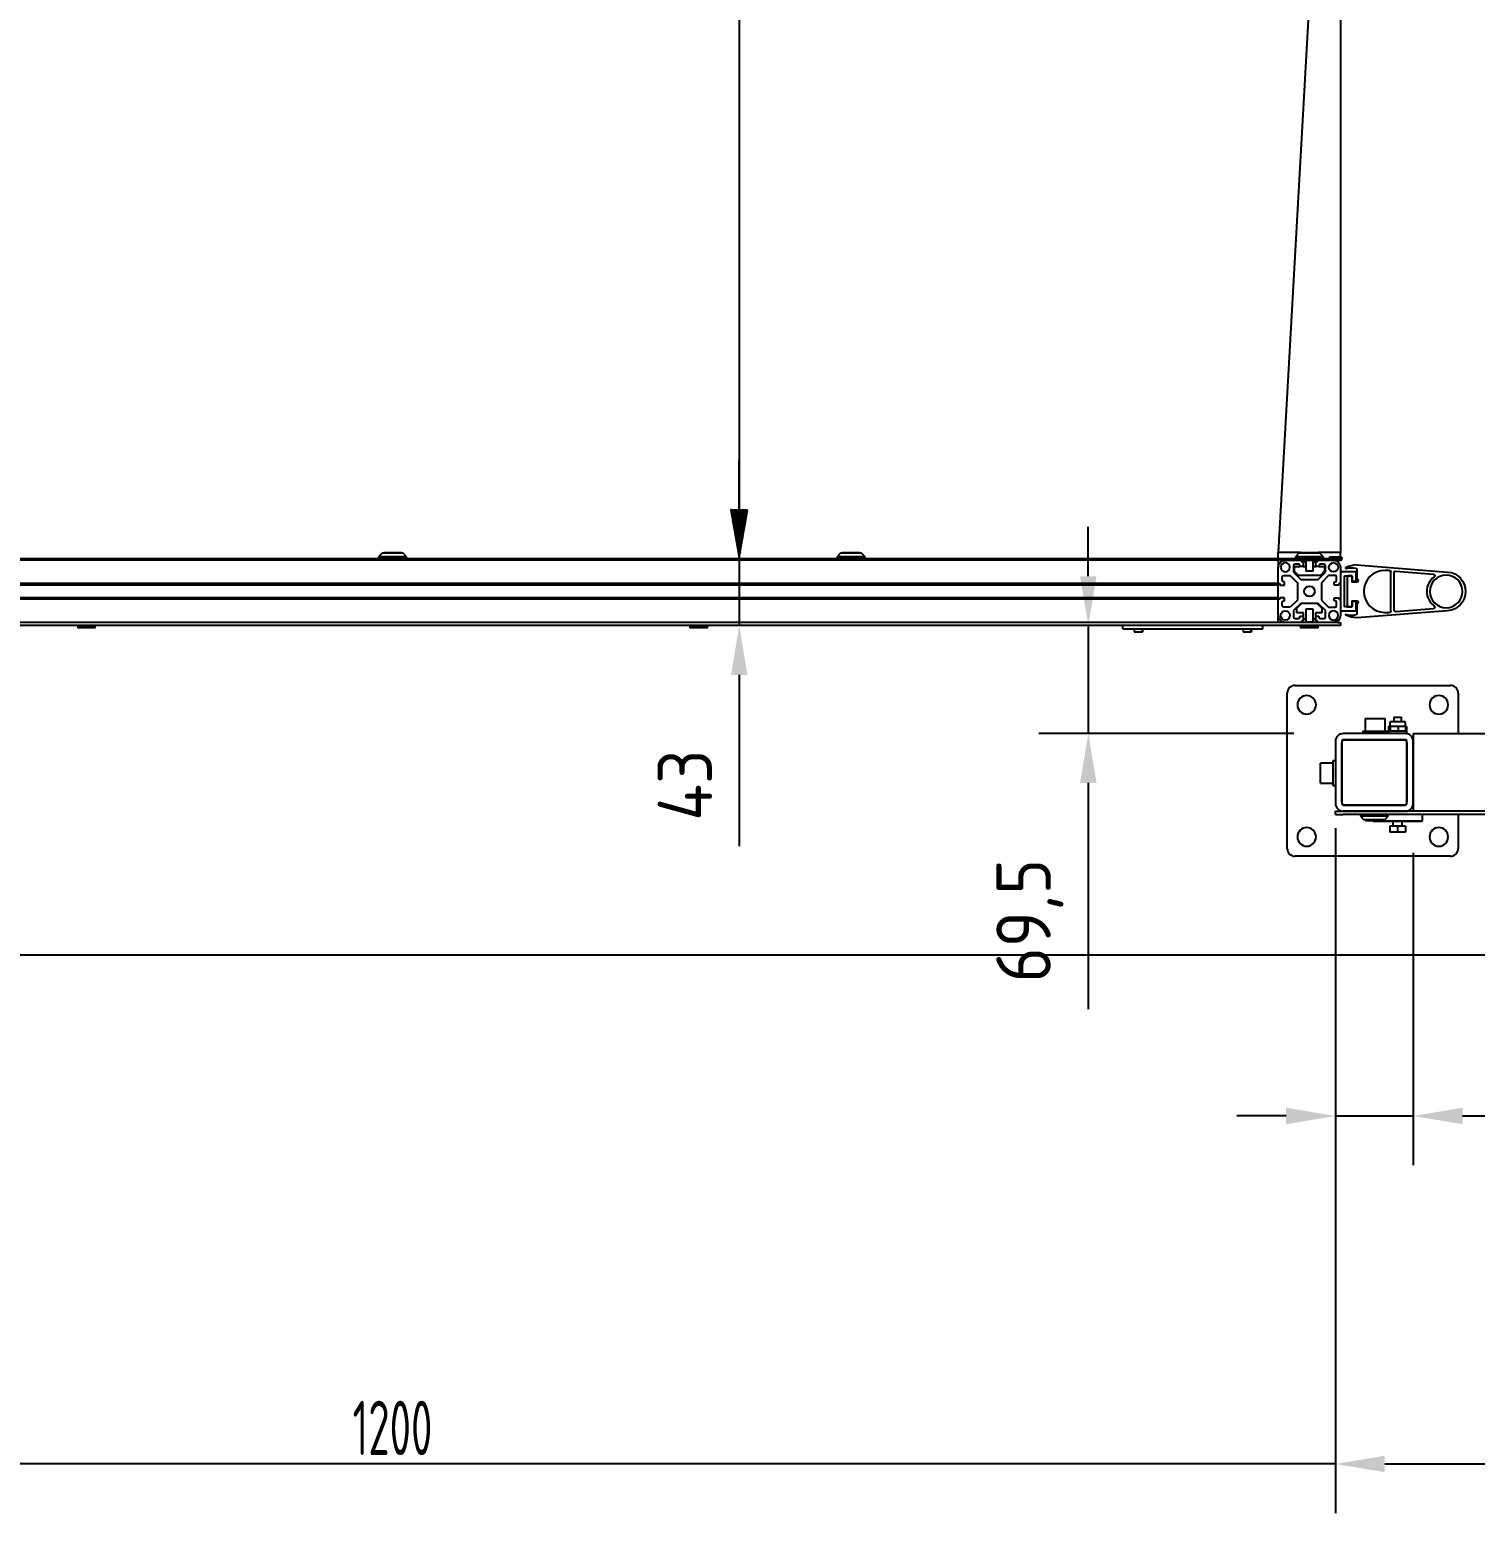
# Model space of a CAD drawing. Header units: millimetres. Extents: x 10462777 to 22643323, y 453826 to 1389191.
# Drawn here: x 11268680 to 11269581, y 576452 to 577376 of the extents above; entities that cross this region are included whole.
import ezdxf

# ---------------------------------------------------------------- set-up
doc = ezdxf.new("R2010")
doc.units = ezdxf.units.MM
doc.header["$LTSCALE"] = 200
doc.header["$MEASUREMENT"] = 0
doc.header["$PDMODE"] = 35
doc.header["$PDSIZE"] = -5
doc.linetypes.add('CENTER', pattern=[2, 1.25, -0.25, 0.25, -0.25])
doc.linetypes.add('HIDDEN_KS1', pattern=[0.26, 0.18, -0.08])
doc.layers.get('DEFPOINTS').update_dxf_attribs({"linetype": 'CONTINUOUS'})
doc.layers.add('1', color=1, linetype='CENTER')
doc.layers.add('3', color=3, linetype='HIDDEN_KS1')
doc.styles.add('iso-1', font='isocp.shx')
doc.styles.get("Standard").update_dxf_attribs({"font": 'SYMBOL'})
doc.dimstyles.get("Standard").update_dxf_attribs({"dimtxt": 1, "dimasz": 0.18, "dimexe": 0.18, "dimexo": 0.0625, "dimgap": 0.5, "dimtad": 1, "dimzin": 0, "dimdsep": 46, "dimtxsty": 'Standard', "dimcen": 0.09, "dimadec": 0, "dimazin": 0, "dimtfac": 1, "dimtofl": 0, "dimtmove": 2, "dimatfit": 3, "dimfxl": 1, "dimtolj": 1, "dimtzin": 0, "dimarcsym": 0})

# ---------------------------------------------------------------- blocks, each defined once
blk = doc.blocks.new('DimnDraft3D22')
at = {"layer": '1', "color": 152, "linetype": 'Continuous'}
for p, q in [((385.567, 106.464), (385.567, 62.068)), ((505.567, 106.164), (505.567, 62.068))]:
    blk.add_line(p, q, dxfattribs=at)
at = {"layer": '1', "color": 27, "linetype": 'Continuous'}
blk.add_line((505.567, 65.243), (385.567, 65.243), dxfattribs=at)
for points in [[(385.567, 65.243), (388.742, 65.803), (388.742, 64.683), (385.567, 65.243)], [(505.567, 65.243), (502.392, 64.683), (502.392, 65.803), (505.567, 65.243)]]:
    blk.add_solid(points, dxfattribs=at)
at = {"layer": '1', "color": 23, "linetype": 'Continuous', "insert": (442.317, 65.814), "char_height": 3.5, "attachment_point": 7, "line_spacing_factor": 0.963855, "style": 'iso-1'}
blk.add_mtext('\\W00.639;1200 ', dxfattribs=at)
blk = doc.blocks.new('*D414')
at = {"layer": '1', "color": 27, "linetype": 'Continuous', "lineweight": -2, "transparency": 16777216}
for p, q in [((11269122.43, 577077.39), (11269122.43, 577108.14)), ((11269122.43, 577046.64), (11269122.43, 577005)), ((11269122.43, 576974.25), (11269122.43, 576867.53))]:
    blk.add_line(p, q, dxfattribs=at)
at = {"layer": '1', "color": 152, "linetype": 'Continuous', "lineweight": -2, "transparency": 16777216}
for p, q in [((11269107.06, 577046.64), (11269091.68, 577046.64)), ((11269107.06, 577005), (11269091.68, 577005))]:
    blk.add_line(p, q, dxfattribs=at)
at = {"layer": '1', "color": 27, "linetype": 'Continuous', "transparency": 16777216}
for points in [[(11269117.31, 577077.39), (11269127.55, 577077.39), (11269122.43, 577046.64)], [(11269117.31, 576974.25), (11269127.55, 576974.25), (11269122.43, 577005)]]:
    blk.add_solid(points, dxfattribs=at)
at = {"layer": 'DEFPOINTS', "color": 0, "linetype": 'Continuous', "transparency": 16777216}
for p in [(11269122.43, 577046.64), (11269122.43, 577005), (11269122.43, 577005)]:
    blk.add_point(p, dxfattribs=at)
at = {"layer": '1', "color": 23, "linetype": 'Continuous', "lineweight": -3, "transparency": 16777216, "insert": (11269088.54, 576905.52), "char_height": 33.894, "attachment_point": 5, "rotation": 90, "style": 'iso-1'}
blk.add_mtext('\\A1;\\C23;43', dxfattribs=at)
blk = doc.blocks.new('*D421')
at = {"layer": '1', "color": 152, "linetype": 'Continuous', "lineweight": -2, "transparency": 16777216}
for p, q in [((11269493.99, 576863.37), (11269493.99, 576668.63)), ((11269542.41, 576863.37), (11269542.41, 576668.63))]:
    blk.add_line(p, q, dxfattribs=at)
at = {"layer": '1', "color": 27, "linetype": 'Continuous', "lineweight": -2, "transparency": 16777216}
for p, q in [((11269463.24, 576699.37), (11269432.5, 576699.37)), ((11269493.99, 576699.37), (11269542.41, 576699.37)), ((11269573.16, 576699.37), (11269675.11, 576699.37))]:
    blk.add_line(p, q, dxfattribs=at)
at = {"layer": '1', "color": 27, "linetype": 'Continuous', "transparency": 16777216}
for points in [[(11269463.24, 576704.5), (11269463.24, 576694.25), (11269493.99, 576699.37)], [(11269573.16, 576704.5), (11269573.16, 576694.25), (11269542.41, 576699.37)]]:
    blk.add_solid(points, dxfattribs=at)
at = {"layer": 'DEFPOINTS', "color": 0, "linetype": 'Continuous', "transparency": 16777216}
for p in [(11269493.99, 576878.74), (11269542.41, 576878.74), (11269542.41, 576699.37)]:
    blk.add_point(p, dxfattribs=at)
at = {"layer": '1', "color": 23, "linetype": 'Continuous', "lineweight": -3, "transparency": 16777216, "insert": (11269639.51, 576733.27), "char_height": 33.894, "attachment_point": 5, "style": 'iso-1'}
blk.add_mtext('\\A1;\\C23;50', dxfattribs=at)
blk = doc.blocks.new('*D425')
at = {"layer": '1', "color": 152, "linetype": 'Continuous', "lineweight": -2, "transparency": 16777216}
for p, q in [((11269493.99, 576863.37), (11269493.99, 576451.72)), ((11269929.77, 576863.37), (11269929.77, 576451.72))]:
    blk.add_line(p, q, dxfattribs=at)
at = {"layer": '1', "color": 27, "linetype": 'Continuous', "lineweight": -2, "transparency": 16777216}
blk.add_line((11269524.74, 576482.46), (11269899.02, 576482.46), dxfattribs=at)
at = {"layer": '1', "color": 27, "linetype": 'Continuous', "transparency": 16777216}
for points in [[(11269524.74, 576487.59), (11269524.74, 576477.34), (11269493.99, 576482.46)], [(11269899.02, 576487.59), (11269899.02, 576477.34), (11269929.77, 576482.46)]]:
    blk.add_solid(points, dxfattribs=at)
at = {"layer": 'DEFPOINTS', "color": 0, "linetype": 'Continuous', "transparency": 16777216}
for p in [(11269493.99, 576878.74), (11269929.77, 576878.74), (11269929.77, 576482.46)]:
    blk.add_point(p, dxfattribs=at)
at = {"layer": '1', "color": 23, "linetype": 'Continuous', "lineweight": -3, "transparency": 16777216, "insert": (11269711.88, 576516.36), "char_height": 33.894, "attachment_point": 5, "style": 'iso-1'}
blk.add_mtext('\\A1;\\C23;450', dxfattribs=at)
blk = doc.blocks.new('*D426')
at = {"layer": '1', "color": 27, "linetype": 'Continuous', "lineweight": -2, "transparency": 16777216}
for p, q in [((11269339.95, 577035.75), (11269339.95, 577066.49)), ((11269339.95, 577005), (11269339.95, 576937.7)), ((11269339.95, 576906.95), (11269339.95, 576765.88))]:
    blk.add_line(p, q, dxfattribs=at)
at = {"layer": '1', "color": 152, "linetype": 'Continuous', "lineweight": -2, "transparency": 16777216}
for p, q in [((11269324.57, 577005), (11269309.2, 577005)), ((11269468.09, 576937.7), (11269309.2, 576937.7))]:
    blk.add_line(p, q, dxfattribs=at)
at = {"layer": '1', "color": 27, "linetype": 'Continuous', "transparency": 16777216}
for points in [[(11269334.82, 577035.75), (11269345.07, 577035.75), (11269339.95, 577005)], [(11269334.82, 576906.95), (11269345.07, 576906.95), (11269339.95, 576937.7)]]:
    blk.add_solid(points, dxfattribs=at)
at = {"layer": 'DEFPOINTS', "color": 0, "linetype": 'Continuous', "transparency": 16777216}
for p in [(11269339.95, 577005), (11269339.95, 577005), (11269483.46, 576937.7)]:
    blk.add_point(p, dxfattribs=at)
at = {"layer": '1', "color": 23, "linetype": 'Continuous', "lineweight": -3, "transparency": 16777216, "insert": (11269303.52, 576821.04), "char_height": 33.894, "attachment_point": 5, "rotation": 90, "style": 'iso-1'}
blk.add_mtext('\\A1;\\C23;69,5', dxfattribs=at)

msp = doc.modelspace()

# ---------------------------------------------------------------- hatches: boundary and pattern name
at = {"layer": '1', "linetype": 'Continuous'}
h = msp.add_hatch(dxfattribs=at)
h.set_pattern_fill('ANSI31', color=27, scale=0.19368, angle=45, style=0, pattern_type=0)
h.set_pattern_definition([(45, (11264598.07192, 575850.65161), (-0.1369525464, 0.1369525464), [])])
h.paths.add_polyline_path([(11269122.42975, 577046.64411), (11269117.00828, 577077.39081), (11269127.85123, 577077.39085)], flags=0)

# ---------------------------------------------------------------- linework, layer by layer
at = {"layer": '1', "color": 27, "linetype": 'Continuous'}
msp.add_line((11269122.42975, 578015.04485), (11269122.42975, 577046.64411), dxfattribs=at)
at = {"layer": '1', "color": 251, "linetype": 'Continuous'}
msp.add_line((11266018.88523, 576799.69805), (11272134.90389, 576799.69805), dxfattribs=at)
at = {"layer": '3', "color": 252, "linetype": 'Continuous'}
for p, q in [((11269497.1117, 577481.45604), (11269497.1117, 577050.51771)), ((11269482.32892, 577476.88563), (11269458.37567, 577050.51771)), ((11269497.1117, 577046.64411), (11268331.92617, 577046.64411)), ((11269458.37567, 577045.67183), (11268354.39882, 577045.67183)), ((11269472.25315, 577050.51771), (11269458.37567, 577050.51771)), ((11269472.25339, 577050.51771), (11269458.37567, 577050.51771)), ((11269458.37567, 577046.64411), (11269458.37567, 577050.51771)), ((11269497.1117, 577046.17169), (11269458.37567, 577046.17169)), ((11269458.37567, 577045.67183), (11269458.37567, 577046.17169)), ((11269497.1117, 577046.15803), (11269458.37567, 577046.15803)), ((11269458.37567, 577045.67183), (11269458.37567, 577041.31403)), ((11269459.34407, 577045.67571), (11269459.34407, 577046.15802)), ((11269469.02808, 577045.67571), (11269459.34407, 577045.67571)), ((11269462.73347, 577045.67183), (11269472.80484, 577045.67183)), ((11269469.02808, 577045.67571), (11269497.1117, 577045.67571)), ((11269472.80484, 577045.67183), (11269472.80484, 577044.70343)), ((11269472.80484, 577044.70343), (11269473.77324, 577044.70343)), ((11269473.77324, 577044.70343), (11269473.77324, 577041.79823)), ((11269473.87008, 577044.70343), (11269475.43253, 577044.70343)), ((11269473.87008, 577044.70343), (11269473.87008, 577041.79823)), ((11269474.83848, 577045.67577), (11269474.83848, 577044.70343)), ((11269475.43259, 577044.70343), (11269475.43259, 577045.67577)), ((11269480.05477, 577044.70343), (11269480.05477, 577045.67577)), ((11269480.05485, 577044.70343), (11269481.61728, 577044.70343)), ((11269480.64888, 577044.70343), (11269480.64888, 577045.67577)), ((11269481.61728, 577044.70343), (11269481.61728, 577041.79823)), ((11269481.71413, 577041.79823), (11269481.71413, 577044.70343)), ((11269481.71413, 577044.70343), (11269482.68253, 577044.70343)), ((11269482.68253, 577045.67183), (11269492.75389, 577045.67183)), ((11269482.68253, 577044.70343), (11269482.68253, 577045.67183)), ((11269492.26969, 577050.51771), (11269483.23429, 577050.51771)), ((11269494.20649, 577050.51771), (11269483.23442, 577050.51771)), ((11269497.1117, 577047.70935), (11269490.57135, 577047.70935)), ((11269497.1117, 577047.22515), (11269490.57135, 577047.22515)), ((11269490.57135, 577047.22128), (11269496.84209, 577047.22128)), ((11269490.57135, 577046.73708), (11269496.84209, 577046.73708)), ((11269494.20653, 577050.51771), (11269492.26969, 577050.51771)), ((11269497.1117, 577050.51771), (11269494.20649, 577050.51771)), ((11269496.84209, 577047.22128), (11269496.84209, 577046.73708)), ((11269497.1117, 577047.70941), (11269497.1117, 577050.51771)), ((11269497.1117, 577046.64411), (11269497.1117, 577047.22521)), ((11269497.1117, 577046.64411), (11269497.1117, 577046.17169)), ((11269497.1117, 577046.15803), (11269497.1117, 577046.17169)), ((11269458.37567, 577031.24266), (11269458.37567, 577041.31403)), ((11269458.37567, 577031.24266), (11269458.37567, 577041.31403)), ((11269460.79667, 577033.17946), (11269460.79667, 577035.26153)), ((11269461.76507, 577036.22993), (11269465.76329, 577036.22993)), ((11269465.76329, 577036.22993), (11269470.287, 577031.70622)), ((11269467.81757, 577042.28243), (11269467.81757, 577038.28422)), ((11269467.81757, 577038.28422), (11269472.34128, 577033.76051)), ((11269468.30177, 577041.79823), (11269468.30177, 577038.89303)), ((11269468.30177, 577041.79823), (11269471.83671, 577041.79823)), ((11269468.30177, 577038.89303), (11269470.72278, 577036.47203)), ((11269470.86804, 577043.25083), (11269468.78598, 577043.25083)), ((11269470.72278, 577036.47203), (11269484.76459, 577036.47203)), ((11269471.83644, 577041.79823), (11269471.83644, 577042.28243)), ((11269473.77324, 577041.79823), (11269471.83644, 577041.79823)), ((11269473.77325, 577041.79823), (11269475.43267, 577041.79823)), ((11269473.87008, 577041.79823), (11269475.43253, 577041.79823)), ((11269480.05457, 577041.79823), (11269481.71398, 577041.79823)), ((11269483.65093, 577041.79823), (11269481.71413, 577041.79823)), ((11269483.14608, 577033.76051), (11269487.66979, 577038.28422)), ((11269483.65081, 577041.79823), (11269486.21719, 577041.79823)), ((11269483.65093, 577042.28243), (11269483.65093, 577041.79823)), ((11269486.70139, 577043.25083), (11269484.61933, 577043.25083)), ((11269484.76459, 577036.47203), (11269486.21719, 577037.92463)), ((11269489.72408, 577036.22993), (11269485.20037, 577031.70622)), ((11269486.21719, 577041.79823), (11269487.18559, 577041.79823)), ((11269487.18559, 577038.89303), (11269486.21719, 577037.92463)), ((11269487.18559, 577041.79823), (11269487.18559, 577038.89303)), ((11269487.66979, 577038.28422), (11269487.66979, 577042.28243)), ((11269493.72229, 577036.22993), (11269489.72408, 577036.22993)), ((11269494.69069, 577033.17946), (11269494.69069, 577035.26153)), ((11269497.1117, 577041.31403), (11269497.1117, 577031.24266)), ((11269497.1117, 577038.40883), (11269497.1117, 577014.19881)), ((11269506.7957, 577038.40883), (11269497.1117, 577038.40883)), ((11269499.5327, 577035.98783), (11269504.3747, 577035.98783)), ((11269499.5327, 577016.61981), (11269499.5327, 577035.98783)), ((11269501.4695, 577016.61981), (11269501.4695, 577035.98783)), ((11269504.3747, 577035.98783), (11269501.4695, 577035.98783)), ((11269504.3747, 577035.98783), (11269504.3747, 577032.59842)), ((11269504.3747, 577032.21106), (11269504.3747, 577035.98783)), ((11269506.7957, 577032.59842), (11269506.7957, 577038.40883)), ((11269507.2799, 577042.79681), (11269563.90596, 577038.37204)), ((11269507.2799, 577040.33728), (11269507.2799, 577034.14345)), ((11269527.61632, 577039.37723), (11269524.71112, 577039.37723)), ((11269528.58472, 577014.19881), (11269528.58472, 577038.40883)), ((11269530.52152, 577014.61666), (11269530.52152, 577037.99098)), ((11269531.56536, 577038.95643), (11269555.03795, 577037.12228)), ((11269458.37567, 577031.24266), (11268354.39882, 577031.24266)), ((11269458.37567, 577030.27426), (11268354.39882, 577030.27426)), ((11269458.37567, 577030.27426), (11269458.37567, 577031.24266)), ((11269458.37567, 577031.24266), (11269459.34407, 577031.24266)), ((11269458.37567, 577022.3334), (11269458.37567, 577030.27424)), ((11269459.34407, 577031.24266), (11269459.34407, 577030.27426)), ((11269459.34407, 577030.27426), (11269462.24927, 577030.27426)), ((11269462.24927, 577032.21106), (11269461.76507, 577032.21106)), ((11269462.24927, 577030.27426), (11269462.24927, 577032.21106)), ((11269470.287, 577031.70622), (11269470.287, 577020.90142)), ((11269472.34128, 577033.76051), (11269483.14608, 577033.76051)), ((11269485.20037, 577031.70622), (11269485.20037, 577020.90142)), ((11269493.23809, 577030.27426), (11269493.23809, 577032.21106)), ((11269493.23809, 577032.21106), (11269493.72229, 577032.21106)), ((11269496.1433, 577030.27426), (11269493.23809, 577030.27426)), ((11269496.1433, 577031.24266), (11269496.1433, 577030.27426)), ((11269497.1117, 577031.24266), (11269496.1433, 577031.24266)), ((11269504.3747, 577032.59842), (11269506.7957, 577032.59842)), ((11269507.2799, 577032.11422), (11269504.47154, 577032.11422)), ((11269458.37567, 577022.33338), (11268354.39882, 577022.33338)), ((11269458.37567, 577021.36498), (11268354.39882, 577021.36498)), ((11269458.37567, 577021.36498), (11269458.37567, 577022.33338)), ((11269458.37567, 577011.29361), (11269458.37567, 577021.36498)), ((11269458.37567, 577011.29361), (11269458.37567, 577021.36498)), ((11269459.34407, 577021.36498), (11269458.37567, 577021.36498)), ((11269459.34407, 577022.33338), (11269459.34407, 577021.36498)), ((11269462.24927, 577022.33338), (11269459.34407, 577022.33338)), ((11269460.79667, 577017.34611), (11269460.79667, 577019.42817)), ((11269461.76507, 577020.39658), (11269462.24927, 577020.39658)), ((11269465.76329, 577016.37771), (11269461.76507, 577016.37771)), ((11269462.24927, 577020.39658), (11269462.24927, 577022.33338)), ((11269470.287, 577020.90142), (11269465.76329, 577016.37771)), ((11269472.34128, 577018.84713), (11269467.81757, 577014.32342)), ((11269469.99648, 577015.94193), (11269472.90168, 577018.84713)), ((11269483.14608, 577018.84713), (11269472.34128, 577018.84713)), ((11269482.58569, 577018.84713), (11269485.49089, 577015.94193)), ((11269487.66979, 577014.32342), (11269483.14608, 577018.84713)), ((11269485.20037, 577020.90142), (11269489.72408, 577016.37771)), ((11269489.72408, 577016.37771), (11269493.72229, 577016.37771)), ((11269493.23809, 577020.39658), (11269493.23809, 577022.33338)), ((11269493.23809, 577022.33338), (11269496.1433, 577022.33338)), ((11269493.72229, 577020.39658), (11269493.23809, 577020.39658)), ((11269494.69069, 577017.34611), (11269494.69069, 577019.42817)), ((11269496.1433, 577022.33338), (11269496.1433, 577021.36498)), ((11269496.1433, 577021.36498), (11269497.1117, 577021.36498)), ((11269497.1117, 577021.36498), (11269497.1117, 577011.29361)), ((11269504.3747, 577016.61981), (11269499.5327, 577016.61981)), ((11269501.4695, 577016.61981), (11269504.3747, 577016.61981)), ((11269504.3747, 577016.61981), (11269504.3747, 577020.39658)), ((11269504.3747, 577020.00921), (11269504.3747, 577016.61981)), ((11269506.7957, 577020.00921), (11269504.3747, 577020.00921)), ((11269504.47154, 577020.49342), (11269507.2799, 577020.49342)), ((11269506.7957, 577014.19881), (11269506.7957, 577020.00921)), ((11269507.2799, 577018.46418), (11269507.2799, 577012.27036)), ((11269458.37567, 577006.9358), (11269458.37567, 577011.29361)), ((11269467.81757, 577014.32342), (11269467.81757, 577010.32521)), ((11269468.78598, 577009.35681), (11269470.86804, 577009.35681)), ((11269469.99648, 577013.03673), (11269469.99648, 577015.94193)), ((11269473.96692, 577013.03673), (11269469.99648, 577013.03673)), ((11269471.83644, 577010.32521), (11269471.83644, 577010.80941)), ((11269471.83644, 577010.80941), (11269473.77324, 577010.80941)), ((11269473.77324, 577007.90421), (11269472.80484, 577007.90421)), ((11269472.80484, 577007.90421), (11269472.80484, 577006.9358)), ((11269473.77324, 577010.80941), (11269473.77324, 577007.90421)), ((11269473.96692, 577008.96945), (11269473.96692, 577013.03673)), ((11269475.43249, 577008.96945), (11269473.96692, 577008.96945)), ((11269481.52044, 577008.96945), (11269480.05487, 577008.96945)), ((11269481.52044, 577013.03673), (11269481.52044, 577008.96945)), ((11269485.49089, 577013.03673), (11269481.52044, 577013.03673)), ((11269481.71413, 577007.90421), (11269481.71413, 577010.80941)), ((11269481.71413, 577010.80941), (11269483.65093, 577010.80941)), ((11269482.68253, 577007.90421), (11269481.71413, 577007.90421)), ((11269482.68253, 577006.9358), (11269482.68253, 577007.90421)), ((11269483.65093, 577010.80941), (11269483.65093, 577010.32521)), ((11269484.61933, 577009.35681), (11269486.70139, 577009.35681)), ((11269485.49089, 577015.94193), (11269485.49089, 577013.03673)), ((11269487.66979, 577010.32521), (11269487.66979, 577014.32342)), ((11269497.1117, 577014.19881), (11269506.7957, 577014.19881)), ((11269563.90596, 577014.2356), (11269507.2799, 577009.81083)), ((11269524.71112, 577013.23041), (11269527.61632, 577013.23041)), ((11269555.03795, 577015.48536), (11269531.56536, 577013.65121)), ((11269495.1749, 577006.9358), (11268331.91449, 577006.9358)), ((11269495.1749, 577004.999), (11268331.91449, 577004.999)), ((11269361.53559, 577003.0622), (11269361.53559, 577004.999)), ((11269361.53559, 577003.0622), (11269448.69166, 577003.0622)), ((11269448.69166, 577003.0622), (11269448.69166, 577004.999)), ((11269472.80484, 577006.9358), (11269462.73347, 577006.9358)), ((11269492.75389, 577006.9358), (11269482.68253, 577006.9358)), ((11269495.1749, 577006.9358), (11269497.1117, 577006.9358)), ((11269497.1117, 577004.999), (11269495.1749, 577004.999)), ((11269497.1117, 577006.9358), (11269497.1117, 577004.999)), ((11269463.97087, 576866.0335), (11269463.97087, 576962.87357)), ((11269468.81288, 576967.71557), (11269565.65295, 576967.71557)), ((11269570.49495, 576962.87357), (11269570.49495, 576937.69364)), ((11269537.56933, 576937.69515), (11269498.8333, 576937.69515)), ((11269537.56933, 576933.82155), (11269498.8333, 576933.82155)), ((11269499.8017, 576933.82155), (11269536.60093, 576933.82155)), ((11269542.41133, 576937.69515), (11269751.2462, 576937.69515)), ((11269542.41133, 576937.69515), (11269542.41133, 576932.85315)), ((11269493.9913, 576932.85315), (11269493.9913, 576894.11712)), ((11269497.8649, 576932.85315), (11269497.8649, 576894.11712)), ((11269497.8649, 576895.08552), (11269497.8649, 576931.88475)), ((11269538.53773, 576894.11712), (11269538.53773, 576932.85315)), ((11269538.53773, 576931.88475), (11269538.53773, 576895.08552)), ((11269542.41133, 576932.85315), (11269542.41133, 576894.11712)), ((11269542.41133, 576894.11712), (11269542.41133, 576932.85315)), ((11269493.9913, 576887.33831), (11269493.9913, 576889.27511)), ((11269493.9913, 576889.27511), (11269498.8333, 576889.27511)), ((11269493.9913, 576887.33831), (11269498.8333, 576887.33831)), ((11269498.8333, 576893.14872), (11269537.56933, 576893.14872)), ((11269924.92963, 576889.27511), (11269498.8333, 576889.27511)), ((11269498.8333, 576889.27511), (11269537.56933, 576889.27511)), ((11269924.92963, 576887.33831), (11269498.8333, 576887.33831)), ((11269536.60093, 576893.14872), (11269499.8017, 576893.14872)), ((11269542.41133, 576894.11712), (11269542.41133, 576889.27511)), ((11269570.49495, 576887.33983), (11269570.49495, 576866.0335)), ((11269565.65295, 576861.19149), (11269468.81288, 576861.19149))]:
    msp.add_line(p, q, dxfattribs=at)
at = {"layer": '3', "color": 60, "linetype": 'Continuous'}
for p, q in [((11268899.85054, 577050.03351), (11268897.67164, 577047.85461)), ((11268897.67164, 577047.85461), (11268897.67164, 577046.64411)), ((11268906.38724, 577047.85461), (11268897.67164, 577047.85461)), ((11268906.38724, 577050.03351), (11268899.85054, 577050.03351)), ((11268900.89641, 577050.53708), (11268900.89641, 577050.0335)), ((11268900.89641, 577050.53708), (11268911.87808, 577050.53708)), ((11268912.92395, 577050.03351), (11268906.38724, 577050.03351)), ((11268915.10285, 577047.85461), (11268906.38724, 577047.85461)), ((11268911.87808, 577050.0335), (11268911.87808, 577050.53708)), ((11268915.10285, 577047.85461), (11268912.92395, 577050.03351)), ((11268915.10285, 577046.64411), (11268915.10285, 577047.85461)), ((11269185.52876, 577050.03351), (11269183.34986, 577047.85461)), ((11269183.34986, 577047.85461), (11269183.34986, 577046.64411)), ((11269192.06546, 577047.85461), (11269183.34986, 577047.85461)), ((11269192.06546, 577050.03351), (11269185.52876, 577050.03351)), ((11269186.57463, 577050.53708), (11269186.57463, 577050.0335)), ((11269186.57463, 577050.53708), (11269197.5563, 577050.53708)), ((11269198.60217, 577050.03351), (11269192.06546, 577050.03351)), ((11269200.78107, 577047.85461), (11269192.06546, 577047.85461)), ((11269197.5563, 577050.0335), (11269197.5563, 577050.53708)), ((11269200.78107, 577047.85461), (11269198.60217, 577050.03351)), ((11269200.78107, 577046.64411), (11269200.78107, 577047.85461)), ((11269471.20698, 577050.03351), (11269469.02808, 577047.85461)), ((11269469.02808, 577047.85461), (11269469.02808, 577046.64411)), ((11269477.74368, 577047.85461), (11269469.02808, 577047.85461)), ((11269477.74368, 577050.03351), (11269471.20698, 577050.03351)), ((11269472.25285, 577050.53708), (11269472.25285, 577050.0335)), ((11269472.25285, 577050.53708), (11269483.23451, 577050.53708)), ((11269475.43253, 577045.67562), (11269475.43253, 577038.91627)), ((11269484.28039, 577050.03351), (11269477.74368, 577050.03351)), ((11269486.45929, 577047.85461), (11269477.74368, 577047.85461)), ((11269480.05483, 577038.91627), (11269480.05483, 577045.67562)), ((11269483.23451, 577050.0335), (11269483.23451, 577050.53708)), ((11269486.45929, 577047.85461), (11269484.28039, 577050.03351)), ((11269486.45929, 577046.64411), (11269486.45929, 577047.85461)), ((11269480.05483, 577038.91627), (11269475.43253, 577038.91627)), ((11269474.83848, 577007.1779), (11269474.59636, 577006.93578)), ((11269476.63433, 577007.1779), (11269474.83848, 577007.1779)), ((11269475.43253, 577015.19626), (11269475.43253, 577007.1779)), ((11269476.86117, 577015.19626), (11269475.43253, 577015.19626)), ((11269480.64888, 577007.1779), (11269476.63433, 577007.1779)), ((11269480.05483, 577015.19626), (11269476.86117, 577015.19626)), ((11269480.05483, 577007.1779), (11269480.05483, 577015.19626)), ((11269480.891, 577006.93578), (11269480.64888, 577007.1779)), ((11268710.52822, 577004.99903), (11268710.12147, 577004.59227)), ((11268710.12147, 577004.59227), (11268710.12147, 577003.57545)), ((11268721.10313, 577004.59227), (11268710.12147, 577004.59227)), ((11268721.10313, 577003.57545), (11268710.12147, 577003.57545)), ((11268721.10313, 577004.59227), (11268720.69638, 577004.99903)), ((11268721.10313, 577003.57545), (11268721.10313, 577004.59227)), ((11269092.07811, 577004.99903), (11269091.67136, 577004.59227)), ((11269091.67136, 577004.59227), (11269091.67136, 577003.57545)), ((11269102.65302, 577004.59227), (11269091.67136, 577004.59227)), ((11269102.65302, 577003.57545), (11269091.67136, 577003.57545)), ((11269102.65302, 577004.59227), (11269102.24627, 577004.99903)), ((11269102.65302, 577003.57545), (11269102.65302, 577004.59227)), ((11269368.5565, 577003.0622), (11269368.60722, 577001.1254)), ((11269368.60722, 577001.1254), (11269373.45943, 577001.1254)), ((11269373.4594, 577001.1254), (11269373.75525, 577001.1254)), ((11269373.47839, 577001.90012), (11269373.77421, 577001.90012)), ((11269373.83199, 577001.1254), (11269373.75525, 577001.1254)), ((11269373.83199, 577001.1254), (11269373.8827, 577003.0622)), ((11269436.34455, 577003.0622), (11269436.39527, 577001.1254)), ((11269436.39527, 577001.1254), (11269441.24748, 577001.1254)), ((11269441.24745, 577001.1254), (11269441.54331, 577001.1254)), ((11269441.26644, 577001.90012), (11269441.56226, 577001.90012)), ((11269441.62004, 577001.1254), (11269441.54331, 577001.1254)), ((11269441.62004, 577001.1254), (11269441.67075, 577003.0622)), ((11269472.6596, 577004.99903), (11269472.25285, 577004.59227)), ((11269472.25285, 577004.59227), (11269472.25285, 577003.57545)), ((11269483.23451, 577004.59227), (11269472.25285, 577004.59227)), ((11269483.23451, 577003.57545), (11269472.25285, 577003.57545)), ((11269483.23451, 577004.59227), (11269482.82776, 577004.99903)), ((11269483.23451, 577003.57545), (11269483.23451, 577004.59227)), ((11269512.39091, 576946.9918), (11269512.39091, 576939.24459)), ((11269512.39091, 576946.9918), (11269524.98012, 576946.9918)), ((11269524.98012, 576939.24459), (11269524.98012, 576946.9918)), ((11269527.88532, 576944.70395), (11269527.88532, 576942.05295)), ((11269528.96763, 576945.055), (11269528.23637, 576945.055)), ((11269537.21828, 576945.055), (11269528.96763, 576945.055)), ((11269530.41617, 576947.86336), (11269530.41617, 576945.05476)), ((11269530.41617, 576947.86336), (11269535.03848, 576947.86336)), ((11269535.03848, 576945.05476), (11269535.03848, 576947.86336)), ((11269537.56933, 576942.05295), (11269537.56933, 576944.70395)), ((11269510.93831, 576939.24459), (11269510.93831, 576937.69515)), ((11269510.93831, 576939.24459), (11269526.43272, 576939.24459)), ((11269526.43272, 576937.69515), (11269526.43272, 576939.24459)), ((11269526.91692, 576939.24459), (11269526.91692, 576937.69515)), ((11269538.53773, 576939.24459), (11269526.91692, 576939.24459)), ((11269527.7387, 576942.05295), (11269527.13626, 576942.05295)), ((11269527.13626, 576942.05295), (11269527.13626, 576939.24459)), ((11269527.73869, 576942.05295), (11269527.73869, 576939.24459)), ((11269527.89267, 576942.05295), (11269527.73869, 576942.05295)), ((11269528.04666, 576942.05295), (11269527.89267, 576942.05295)), ((11269528.04666, 576942.05295), (11269528.04666, 576939.24459)), ((11269530.54098, 576942.05295), (11269528.04666, 576942.05295)), ((11269533.0353, 576942.05295), (11269530.54098, 576942.05295)), ((11269535.37563, 576942.05295), (11269533.0353, 576942.05295)), ((11269533.0353, 576942.05295), (11269533.0353, 576939.24459)), ((11269537.71596, 576942.05295), (11269535.37563, 576942.05295)), ((11269538.31839, 576942.05295), (11269537.71595, 576942.05295)), ((11269537.71596, 576942.05295), (11269537.71596, 576939.24459)), ((11269538.31839, 576942.05295), (11269538.31839, 576939.24459)), ((11269538.53773, 576937.69515), (11269538.53773, 576939.24459)), ((11269492.44185, 576919.29554), (11269484.69465, 576919.29554)), ((11269484.69465, 576906.70633), (11269484.69465, 576919.29554)), ((11269493.9913, 576920.74814), (11269492.44185, 576920.74814)), ((11269492.44185, 576920.74814), (11269492.44185, 576908.76364)), ((11269484.69465, 576906.70633), (11269492.44185, 576906.70633)), ((11269492.44185, 576908.76364), (11269492.44185, 576905.25373)), ((11269492.44185, 576905.25373), (11269493.9913, 576905.25373)), ((11269509.48571, 576887.33831), (11269509.48571, 576886.12781)), ((11269526.91692, 576886.12781), (11269526.91692, 576887.33831)), ((11269548.22174, 576883.36787), (11269548.22174, 576887.33831)), ((11269509.48571, 576886.12781), (11269511.66461, 576883.94891)), ((11269526.91692, 576886.12781), (11269509.48571, 576886.12781)), ((11269524.73802, 576883.94891), (11269511.66461, 576883.94891)), ((11269512.71048, 576883.94892), (11269512.71048, 576883.44534)), ((11269512.71048, 576883.44534), (11269513.60456, 576883.44534)), ((11269513.60456, 576883.44534), (11269523.69215, 576883.44534)), ((11269517.23291, 576883.44536), (11269517.23291, 576883.36787)), ((11269517.23291, 576883.36787), (11269517.62027, 576882.98051)), ((11269517.23291, 576883.36787), (11269548.22174, 576883.36787)), ((11269547.83438, 576882.98051), (11269517.62027, 576882.98051)), ((11269523.69215, 576883.44534), (11269523.69215, 576883.94892)), ((11269524.73802, 576883.94891), (11269526.91692, 576886.12781)), ((11269527.88532, 576880.07531), (11269527.88532, 576876.2017)), ((11269532.72732, 576880.07531), (11269527.88532, 576880.07531)), ((11269529.82212, 576882.98105), (11269529.82212, 576880.07531)), ((11269532.72732, 576880.07531), (11269532.72732, 576876.2017)), ((11269537.56933, 576880.07531), (11269532.72732, 576880.07531)), ((11269535.63253, 576880.07531), (11269535.63253, 576882.98105)), ((11269537.56933, 576880.07531), (11269537.56933, 576876.2017)), ((11269547.83438, 576882.98051), (11269548.22174, 576883.36787)), ((11269532.72732, 576876.2017), (11269527.88532, 576876.2017)), ((11269537.56933, 576876.2017), (11269532.72732, 576876.2017))]:
    msp.add_line(p, q, dxfattribs=at)
at = {"layer": '3', "color": 252, "linetype": 'Continuous', "extrusion": (0, 0, -1)}
for centre, radius in [((-11269462.73347, 577041.31403), 2.9052), ((-11269562.96295, 577026.30382), 10.16821), ((-11269492.75389, 577011.29361), 2.9052), ((-11269476.07588, 576955.61057), 5.8104), ((-11269558.38994, 576955.61057), 5.8104), ((-11269476.07588, 576873.2965), 5.8104), ((-11269558.38994, 576873.2965), 5.8104)]:
    msp.add_circle(centre, radius, dxfattribs=at)
at = {"layer": '3', "color": 252, "linetype": 'Continuous'}
for centre, radius in [((11269492.75389, 577041.31403), 2.9052), ((11269477.74368, 577026.30382), 3.29256), ((11269462.73347, 577011.29361), 2.9052)]:
    msp.add_circle(centre, radius, dxfattribs=at)
at = {"layer": '3', "color": 252, "linetype": 'Continuous', "extrusion": (0, 0, -1)}
for centre, radius, start, end in [((-11269462.73347, 577041.31403), 4.3578, 0, 90), ((-11269492.75389, 577041.31403), 4.3578, 90, 180), ((-11269461.76507, 577035.26153), 0.9684, 0, 90), ((-11269504.1326, 577026.30382), 14.76811, 76.02955614, 100.74513868), ((-11269506.7957, 577040.33728), 0.4842, 100.74513868, 180), ((-11269527.61632, 577038.40883), 0.9684, 90, 180), ((-11269531.48992, 577037.99098), 0.9684, 0, 94.46801897), ((-11269554.96251, 577036.15683), 0.9684, 94.46801897, 234.48475884), ((-11269562.96295, 577026.30382), 12.10501, 94.46801897, 265.53198103), ((-11269461.76507, 577033.17946), 0.9684, 270, 0), ((-11269504.47154, 577032.21106), 0.09684, 270, 0), ((-11269507.2799, 577033.08262), 0.9684, 95.21590862, 270), ((-11269461.76507, 577019.42817), 0.9684, 0, 90), ((-11269461.76507, 577017.34611), 0.9684, 270, 0), ((-11269504.47154, 577020.39658), 0.09684, 0, 90), ((-11269507.2799, 577019.52501), 0.9684, 90, 264.78409138), ((-11269554.96251, 577016.45081), 0.9684, 125.51524116, 265.53198103), ((-11269462.73347, 577011.29361), 4.3578, 270, 0), ((-11269492.75389, 577011.29361), 4.3578, 180, 270), ((-11269507.72785, 577026.30382), 16.49907, 271.55575063, 296.36306293), ((-11269506.7957, 577012.27036), 0.4842, 180, 259.25486132), ((-11269527.61632, 577014.19881), 0.9684, 180, 270), ((-11269531.48992, 577014.61666), 0.9684, 265.53198103, 0)]:
    msp.add_arc(centre, radius, start, end, dxfattribs=at)
at = {"layer": '3', "color": 252, "linetype": 'Continuous'}
for centre, radius, start, end in [((11269490.57135, 577047.22321), 0.48614, 90, 270), ((11269490.57135, 577047.22321), 0.00194, 90, 270), ((11269497.1117, 577046.69253), 1.01682, 270, 90), ((11269497.1117, 577046.69253), 0.53262, 270, 90), ((11269468.78598, 577042.28243), 0.9684, 90, 180), ((11269470.86804, 577042.28243), 0.9684, 0, 90), ((11269484.61933, 577042.28243), 0.9684, 90, 180), ((11269486.70139, 577042.28243), 0.9684, 0, 90), ((11269493.72229, 577035.26153), 0.9684, 0, 90), ((11269500.50882, 577040.87003), 0.2421, 116.36306293, 283.97044386), ((11269507.72785, 577026.30382), 16.49907, 91.55575063, 116.36306293), ((11269524.71112, 577026.30382), 13.07341, 90, 270), ((11269561.99455, 577026.30382), 11.13661, 125.51524116, 234.48475884), ((11269493.72229, 577033.17946), 0.9684, 270, 0), ((11269507.37674, 577034.14345), 0.09684, 180, 264.78409138), ((11269493.72229, 577019.42817), 0.9684, 0, 90), ((11269493.72229, 577017.34611), 0.9684, 270, 0), ((11269507.37674, 577018.46418), 0.09684, 95.21590862, 180), ((11269468.78598, 577010.32521), 0.9684, 180, 270), ((11269470.86804, 577010.32521), 0.9684, 270, 0), ((11269484.61933, 577010.32521), 0.9684, 180, 270), ((11269486.70139, 577010.32521), 0.9684, 270, 0), ((11269500.50882, 577011.7376), 0.2421, 76.02955614, 243.63693707), ((11269504.1326, 577026.30382), 14.76811, 256.02955614, 280.74513868), ((11269468.81288, 576962.87357), 4.842, 90, 180), ((11269565.65295, 576962.87357), 4.842, 0, 90), ((11269498.8333, 576932.85315), 4.842, 90, 180), ((11269498.8333, 576932.85315), 0.9684, 90, 180), ((11269499.8017, 576931.88475), 1.9368, 90, 180), ((11269536.60093, 576931.88475), 1.9368, 0, 90), ((11269537.56933, 576932.85315), 4.842, 0, 90), ((11269537.56933, 576932.85315), 0.9684, 0, 90), ((11269498.8333, 576894.11712), 4.842, 180, 270), ((11269499.8017, 576895.08552), 1.9368, 180, 270), ((11269498.8333, 576894.11712), 0.9684, 180, 270), ((11269536.60093, 576895.08552), 1.9368, 270, 0), ((11269537.56933, 576894.11712), 0.9684, 270, 0), ((11269537.56933, 576894.11712), 4.842, 270, 0), ((11269468.81288, 576866.0335), 4.842, 180, 270), ((11269565.65295, 576866.0335), 4.842, 270, 0)]:
    msp.add_arc(centre, radius, start, end, dxfattribs=at)
at = {"layer": '3', "color": 60, "linetype": 'Continuous'}
for centre, start, end in [((11269528.23637, 576944.70395), 90, 180), ((11269537.21828, 576944.70395), 0, 90)]:
    msp.add_arc(centre, 0.35105, start, end, dxfattribs=at)
for points in [[(11269373.45943, 577001.1254), (11269373.46575, 577001.38364), (11269373.47207, 577001.64188), (11269373.47839, 577001.90012)], [(11269373.77421, 577001.90012), (11269373.76789, 577001.64188), (11269373.76157, 577001.38364), (11269373.75525, 577001.1254)], [(11269441.24748, 577001.1254), (11269441.2538, 577001.38364), (11269441.26012, 577001.64188), (11269441.26644, 577001.90012)], [(11269441.56226, 577001.90012), (11269441.55594, 577001.64188), (11269441.54963, 577001.38364), (11269441.54331, 577001.1254)]]:
    msp.add_open_spline(points, degree=3, dxfattribs=at)

# ---------------------------------------------------------------- block references
at = {"layer": '1', "color": 27, "linetype": 'Continuous', "xscale": 9.684007428423861, "yscale": 9.684007428423861, "zscale": 9.684007428423861}
msp.add_blockref('DimnDraft3D22', (11264598.07192, 575850.65161), dxfattribs=at)

# ---------------------------------------------------------------- dimensions: what is measured, and where the dimension line sits
at = {"layer": '1', "color": 27, "linetype": 'Continuous', "lineweight": -3}
for base, p1, p2, text, picture, middle in [((11269122.42975, 577004.999), (11269122.42975, 577046.64411), (11269122.42975, 577004.999), '\\C23;43', '*D414', (11269122.42975, 576905.52016)), ((11269339.94666, 577004.999), (11269483.45994, 576937.69515), (11269339.94666, 577004.999), '\\C23;69,5', '*D426', (11269339.94666, 576821.04327))]:
    dim = msp.add_linear_dim(base=base, p1=p1, p2=p2, angle=90, text=text, dimstyle='Standard', override={"dimtxt": 33.894026, "dimasz": 30.746724, "dimexe": 30.746724, "dimexo": 15.373362, "dimgap": 16.947013, "dimtad": 1, "dimtih": 0, "dimtoh": 0, "dimdec": 2, "dimzin": 8, "dimtxsty": 'iso-1', "dimsah": 1, "dimclrd": 27, "dimclre": 152, "dimclrt": 23, "dimtm": -0.005, "dimtdec": 3, "dimtofl": 1, "dimtmove": 0}, dxfattribs=at)
    dim.commit()
    dim.dimension.update_dxf_attribs({"geometry": picture, "text_midpoint": middle, "dimtype": 160})
for base, p2, text, picture, middle in [((11269542.41133, 576699.3739), (11269542.41133, 576878.74376), '\\C23;50', '*D421', (11269639.50685, 576699.3739)), ((11269929.77163, 576482.46399), (11269929.77163, 576878.74376), '\\C23;450', '*D425', (11269711.88146, 576482.46399))]:
    dim = msp.add_linear_dim(base=base, p1=(11269493.9913, 576878.74376), p2=p2, text=text, dimstyle='Standard', override={"dimtxt": 33.894026, "dimasz": 30.746724, "dimexe": 30.746724, "dimexo": 15.373362, "dimgap": 16.947013, "dimtad": 1, "dimtih": 0, "dimdec": 2, "dimzin": 8, "dimtxsty": 'iso-1', "dimsah": 1, "dimclrd": 27, "dimclre": 152, "dimclrt": 23, "dimtm": -0.005, "dimtdec": 3, "dimtofl": 1, "dimtmove": 0}, dxfattribs=at)
    dim.commit()
    dim.dimension.update_dxf_attribs({"geometry": picture, "text_midpoint": middle, "dimtype": 160})

doc.saveas('drawing.dxf')
